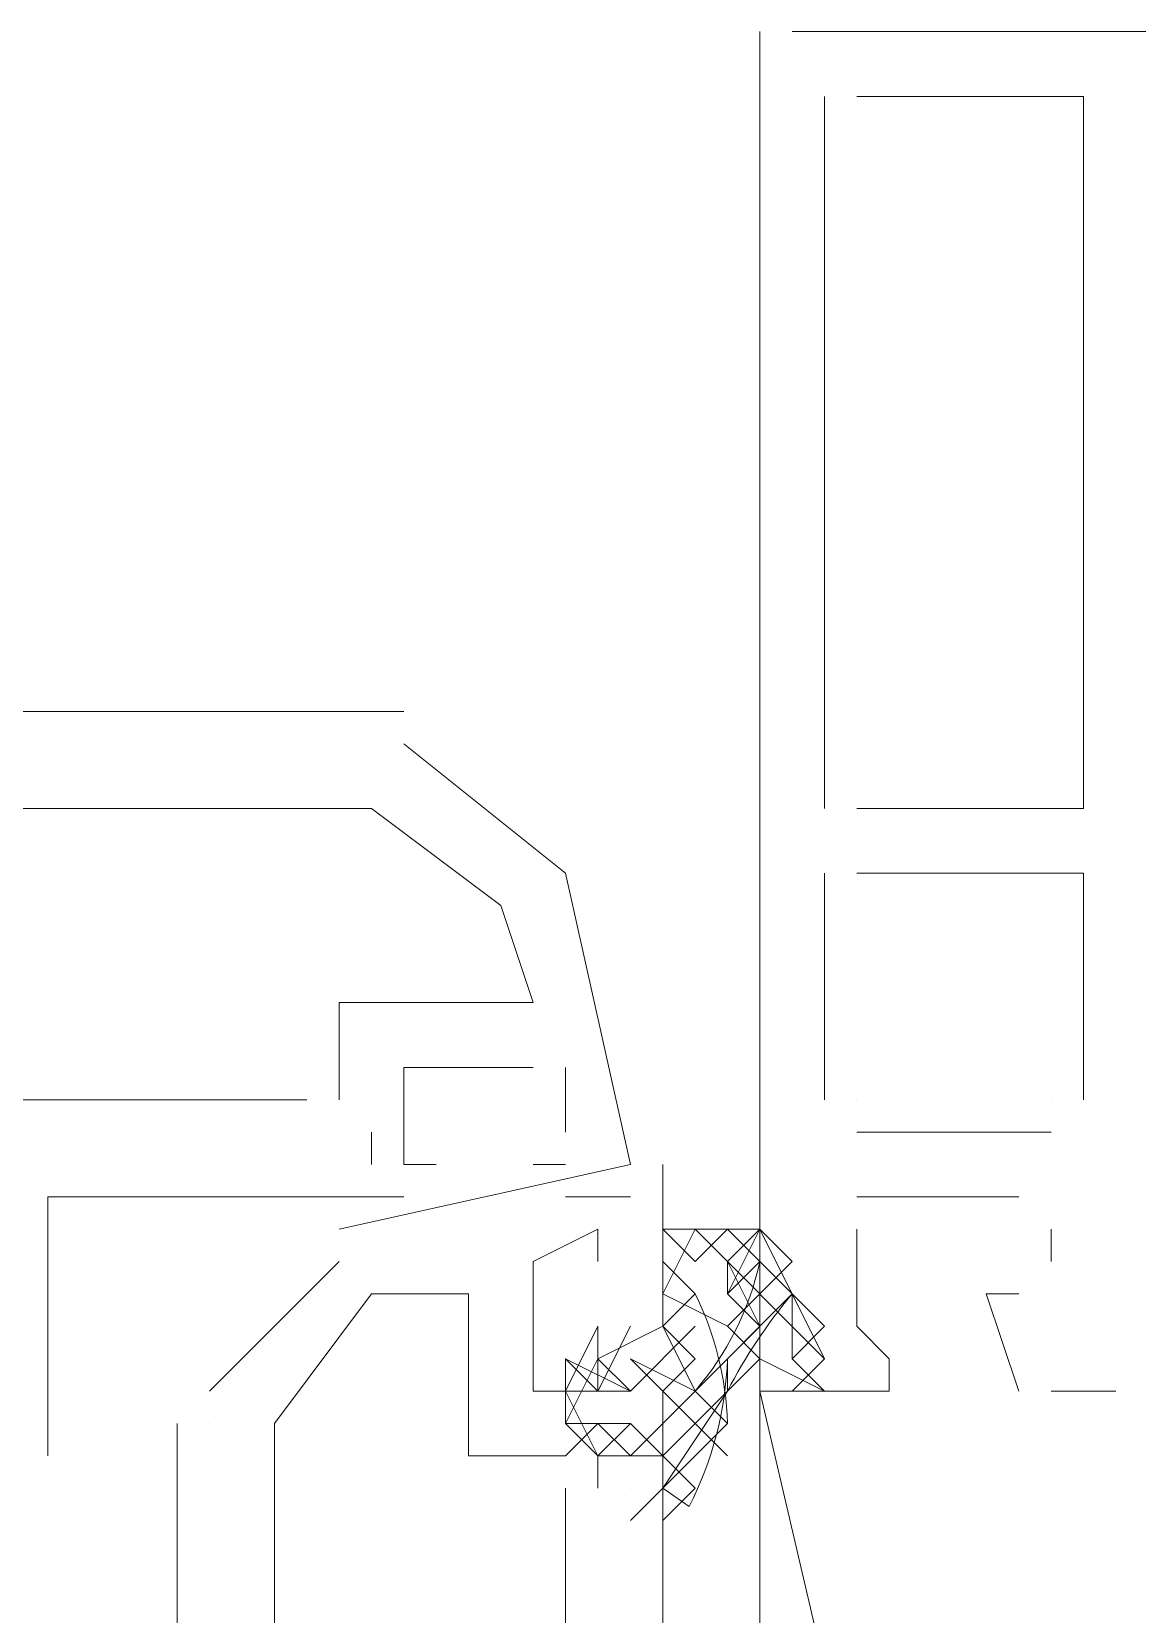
# Model space of a CAD drawing. Header units: millimetres. Extents: x 906 to 41302, y 848 to 28850.
# Drawn here: x 22530.3 to 22566.5, y 18494.5 to 18546.2 of the extents above; entities that cross this region are included whole.
import ezdxf

# ---------------------------------------------------------------- set-up
doc = ezdxf.new("R2010")
doc.units = ezdxf.units.MM
doc.layers.add('PDF_X-단위세대$및$주동평면도$A-DOOR', color=7, linetype='Continuous')

msp = doc.modelspace()

# ---------------------------------------------------------------- linework, layer by layer
at = {"layer": 'PDF_X-단위세대$및$주동평면도$A-DOOR', "lineweight": 9}
for points in [[(22554.156, 18546.245), (22554.156, 18501.795), (22558.389, 18501.795), (22558.389, 18502.853), (22557.331, 18503.912), (22557.331, 18507.087)], [(22554.156, 18546.245), (22554.156, 18546.245)], [(22598.606, 18546.245), (22582.731, 18546.245), (22555.214, 18546.245)], [(22555.214, 18546.245), (22555.214, 18546.245)], [(22556.273, 18544.128), (22556.273, 18520.845)], [(22556.273, 18544.128), (22556.273, 18544.128)], [(22557.331, 18520.845), (22564.739, 18520.845), (22564.739, 18544.128), (22557.331, 18544.128)], [(22557.331, 18544.128), (22557.331, 18544.128)], [(22564.739, 18544.128), (22564.739, 18544.128)], [(22454.672, 18524.02), (22542.514, 18524.02)], [(22542.514, 18524.02), (22542.514, 18524.02)], [(22549.923, 18509.203), (22547.806, 18518.728), (22542.514, 18522.962)], [(22542.514, 18522.962), (22542.514, 18522.962)], [(22540.398, 18511.32), (22540.398, 18514.495), (22546.748, 18514.495), (22545.689, 18517.67), (22541.456, 18520.845), (22529.814, 18520.845), (22529.814, 18511.32), (22539.339, 18511.32)], [(22541.456, 18520.845), (22541.456, 18520.845)], [(22556.273, 18520.845), (22556.273, 18520.845)], [(22557.331, 18520.845), (22557.331, 18520.845)], [(22557.331, 18520.845), (22557.331, 18520.845)], [(22564.739, 18520.845), (22564.739, 18520.845)], [(22546.748, 18518.728), (22546.748, 18518.728)], [(22547.806, 18518.728), (22547.806, 18518.728)], [(22556.273, 18518.728), (22556.273, 18511.32)], [(22556.273, 18518.728), (22556.273, 18518.728)], [(22557.331, 18518.728), (22564.739, 18518.728), (22564.739, 18511.32)], [(22557.331, 18518.728), (22557.331, 18518.728)], [(22564.739, 18518.728), (22564.739, 18518.728)], [(22545.689, 18517.67), (22545.689, 18517.67)], [(22540.398, 18514.495), (22540.398, 18514.495)], [(22546.748, 18514.495), (22546.748, 18514.495)], [(22543.573, 18509.203), (22542.514, 18509.203), (22542.514, 18510.262), (22542.514, 18512.378), (22546.748, 18512.378)], [(22542.514, 18512.378), (22542.514, 18512.378)], [(22546.748, 18512.378), (22546.748, 18512.378)], [(22547.806, 18510.262), (22547.806, 18512.378)], [(22547.806, 18512.378), (22547.806, 18512.378)], [(22539.339, 18511.32), (22539.339, 18511.32)], [(22540.398, 18511.32), (22540.398, 18511.32)], [(22542.514, 18511.32), (22542.514, 18511.32)], [(22556.273, 18511.32), (22556.273, 18511.32)], [(22557.331, 18511.32), (22557.331, 18511.32)], [(22563.681, 18511.32), (22563.681, 18511.32)], [(22564.739, 18511.32), (22564.739, 18511.32)], [(22541.456, 18509.203), (22541.456, 18510.262)], [(22541.456, 18510.262), (22541.456, 18510.262)], [(22542.514, 18510.262), (22542.514, 18510.262)], [(22542.514, 18510.262), (22542.514, 18510.262)], [(22547.806, 18510.262), (22547.806, 18510.262)], [(22557.331, 18510.262), (22563.681, 18510.262)], [(22557.331, 18510.262), (22557.331, 18510.262)], [(22563.681, 18510.262), (22563.681, 18510.262)], [(22541.456, 18509.203), (22541.456, 18509.203)], [(22542.514, 18509.203), (22542.514, 18509.203)], [(22542.514, 18509.203), (22542.514, 18509.203)], [(22543.573, 18509.203), (22543.573, 18509.203)], [(22547.806, 18509.203), (22546.748, 18509.203)], [(22546.748, 18509.203), (22546.748, 18509.203)], [(22547.806, 18509.203), (22547.806, 18509.203)], [(22549.923, 18509.203), (22549.923, 18509.203)], [(22542.514, 18508.145), (22530.873, 18508.145), (22530.873, 18499.678)], [(22530.873, 18508.145), (22530.873, 18508.145)], [(22542.514, 18508.145), (22542.514, 18508.145)], [(22542.514, 18508.145), (22542.514, 18508.145)], [(22549.923, 18508.145), (22547.806, 18508.145)], [(22547.806, 18508.145), (22547.806, 18508.145)], [(22549.923, 18508.145), (22549.923, 18508.145)], [(22557.331, 18508.145), (22562.623, 18508.145)], [(22557.331, 18508.145), (22557.331, 18508.145)], [(22562.623, 18508.145), (22562.623, 18508.145)], [(22557.331, 18507.087), (22557.331, 18507.087)], [(22562.623, 18507.087), (22562.623, 18507.087)], [(22563.681, 18507.087), (22563.681, 18506.028)], [(22563.681, 18507.087), (22563.681, 18507.087)], [(22562.623, 18506.028), (22562.623, 18506.028)], [(22563.681, 18506.028), (22563.681, 18506.028)], [(22562.623, 18501.795), (22561.564, 18504.97), (22562.623, 18504.97)], [(22561.564, 18504.97), (22561.564, 18504.97)], [(22562.623, 18504.97), (22562.623, 18504.97)], [(22557.331, 18503.912), (22557.331, 18503.912)], [(22558.389, 18502.853), (22558.389, 18502.853)], [(22554.156, 18501.795), (22554.156, 18501.795)], [(22558.389, 18501.795), (22558.389, 18501.795)], [(22562.623, 18501.795), (22562.623, 18501.795)], [(22565.798, 18501.795), (22563.681, 18501.795)], [(22563.681, 18501.795), (22563.681, 18501.795)], [(22565.798, 18501.795), (22565.798, 18501.795)], [(22530.873, 18499.678), (22530.873, 18499.678)]]:
    msp.add_lwpolyline(points, dxfattribs=at)
at = {"layer": 'PDF_X-단위세대$및$주동평면도$A-DOOR', "lineweight": 5}
for points in [[(21924.728, 18509.737, 0.377888), (22550.981, 17883.728), (22550.981, 17885.845), (22554.156, 17885.845), (22556.273, 17890.078), (22552.039, 17885.845), (22552.039, 17886.903), (22550.981, 17885.845), (22552.039, 17886.903), (22553.098, 17885.845)], [(22550.981, 18509.203), (22550.981, 18507.087), (22554.156, 18507.087), (22556.273, 18502.853), (22555.214, 18501.795), (22556.273, 18502.853), (22552.039, 18507.087), (22553.098, 18506.028), (22553.098, 18504.97), (22554.156, 18506.028, -0.124775), (22552.039, 18501.795), (22549.923, 18499.678), (22552.039, 18501.795), (22555.214, 18504.97), (22555.214, 18503.912), (22555.214, 18502.853), (22556.273, 18503.912), (22555.214, 18502.853), (22556.273, 18501.795), (22554.156, 18502.853), (22553.098, 18503.912), (22555.214, 18506.028), (22554.156, 18507.087)], [(22552.039, 18507.087), (22550.981, 18504.97), (22553.098, 18503.912), (22554.156, 18502.853), (22552.039, 18500.737), (22550.981, 18499.678), (22552.039, 18498.62), (22550.981, 18497.562), (22550.981, 18498.62), (22551.843, 18498.025, 0.1117), (22553.098, 18502.853), (22553.098, 18501.795), (22550.981, 18498.62), (22550.981, 18499.678), (22548.864, 18499.678), (22547.806, 18500.737), (22547.806, 18501.795), (22548.864, 18503.912), (22548.864, 18502.853), (22550.981, 18503.912), (22550.981, 18506.028), (22550.981, 18507.087), (22552.039, 18506.028), (22553.098, 18507.087), (22556.273, 18503.912)], [(22549.923, 18497.562), (22553.098, 18500.737, 0.108399), (22552.039, 18504.97), (22550.981, 18506.028), (22552.039, 18504.97)]]:
    msp.add_lwpolyline(points, format="xyb", dxfattribs=at)
for points in [[(22540.398, 18507.087), (22549.923, 18509.203)], [(22549.923, 18509.203), (22549.923, 18509.203)], [(22550.981, 18509.203), (22550.981, 18509.203)], [(22540.398, 18507.087), (22540.398, 18507.087)], [(22548.864, 18506.028), (22548.864, 18507.087), (22546.748, 18506.028), (22546.748, 18501.795), (22548.864, 18501.795), (22548.864, 18502.853), (22547.806, 18500.737)], [(22548.864, 18507.087), (22548.864, 18507.087)], [(22549.923, 18507.087), (22549.923, 18507.087)], [(22550.981, 18507.087), (22550.981, 18507.087)], [(22550.981, 18507.087), (22550.981, 18507.087)], [(22554.156, 18507.087), (22554.156, 18507.087)], [(22536.164, 18501.795), (22540.398, 18506.028)], [(22540.398, 18506.028), (22540.398, 18506.028)], [(22546.748, 18506.028), (22546.748, 18506.028)], [(22548.864, 18506.028), (22548.864, 18506.028)], [(22549.923, 18506.028), (22549.923, 18506.028)], [(22549.923, 18506.028), (22549.923, 18506.028)], [(22550.981, 18506.028), (22550.981, 18506.028)], [(22552.039, 18506.028), (22552.039, 18506.028)], [(22552.039, 18506.028), (22552.039, 18506.028)], [(22553.098, 18506.028), (22553.098, 18506.028)], [(22554.156, 18506.028), (22554.156, 18506.028)], [(22549.923, 18501.795), (22548.864, 18502.853), (22548.864, 18503.912), (22547.806, 18501.795), (22548.864, 18499.678), (22547.806, 18500.737), (22548.864, 18500.737), (22547.806, 18499.678), (22544.631, 18499.678), (22544.631, 18504.97), (22541.456, 18504.97), (22538.281, 18500.737), (22538.281, 18489.095)], [(22541.456, 18504.97), (22541.456, 18504.97)], [(22544.631, 18504.97), (22544.631, 18504.97)], [(22552.039, 18504.97), (22552.039, 18504.97)], [(22552.039, 18504.97), (22552.039, 18504.97)], [(22552.039, 18504.97), (22552.039, 18504.97)], [(22553.098, 18504.97), (22553.098, 18504.97)], [(22547.806, 18502.853), (22549.923, 18501.795), (22552.039, 18503.912), (22549.923, 18501.795), (22548.864, 18501.795), (22549.923, 18503.912)], [(22548.864, 18503.912), (22548.864, 18503.912)], [(22548.864, 18503.912), (22548.864, 18503.912)], [(22550.981, 18501.795), (22553.098, 18499.678), (22552.039, 18500.737), (22549.923, 18502.853), (22552.039, 18501.795), (22553.098, 18500.737), (22552.039, 18501.795), (22550.981, 18503.912), (22552.039, 18502.853), (22550.981, 18501.795), (22550.981, 18490.153)], [(22549.923, 18503.912), (22549.923, 18503.912)], [(22550.981, 18503.912), (22550.981, 18503.912)], [(22554.156, 18503.912), (22554.156, 18503.912)], [(22554.156, 18503.912), (22554.156, 18503.912)], [(22555.214, 18503.912), (22555.214, 18503.912)], [(22548.864, 18501.795), (22547.806, 18502.853), (22547.806, 18501.795)], [(22548.864, 18502.853), (22548.864, 18502.853)], [(22548.864, 18502.853), (22548.864, 18502.853)], [(22549.923, 18502.853), (22549.923, 18502.853)], [(22549.923, 18502.853), (22549.923, 18502.853)], [(22555.214, 18502.853), (22555.214, 18502.853)], [(22556.273, 18502.853), (22556.273, 18502.853)], [(22536.164, 18501.795), (22536.164, 18501.795)], [(22546.748, 18501.795), (22546.748, 18501.795)], [(22547.806, 18501.795), (22547.806, 18501.795)], [(22547.806, 18501.795), (22547.806, 18501.795)], [(22548.864, 18501.795), (22548.864, 18501.795)], [(22548.864, 18501.795), (22548.864, 18501.795)], [(22549.923, 18501.795), (22549.923, 18501.795)], [(22549.923, 18501.795), (22549.923, 18501.795)], [(22550.981, 18501.795), (22550.981, 18501.795)], [(22550.981, 18501.795), (22550.981, 18501.795)], [(22556.273, 18501.795), (22556.273, 18501.795)], [(22556.273, 18501.795), (22556.273, 18501.795)], [(22535.106, 18413.953), (22535.106, 18500.737)], [(22535.106, 18500.737), (22535.106, 18500.737)], [(22536.164, 18500.737), (22536.164, 18500.737)], [(22538.281, 18500.737), (22538.281, 18500.737)], [(22547.806, 18500.737), (22547.806, 18500.737)], [(22547.806, 18500.737), (22547.806, 18500.737)], [(22548.864, 18498.62), (22548.864, 18499.678), (22549.923, 18500.737), (22548.864, 18500.737), (22549.923, 18499.678)], [(22548.864, 18500.737), (22548.864, 18500.737)], [(22549.923, 18500.737), (22549.923, 18500.737)], [(22552.039, 18500.737), (22552.039, 18500.737)], [(22553.098, 18500.737), (22553.098, 18500.737)], [(22544.631, 18499.678), (22544.631, 18499.678)], [(22547.806, 18499.678), (22547.806, 18499.678)], [(22548.864, 18499.678), (22548.864, 18499.678)], [(22548.864, 18499.678), (22548.864, 18499.678)], [(22549.923, 18499.678), (22549.923, 18499.678)], [(22550.981, 18499.678), (22550.981, 18499.678)], [(22547.806, 18489.095), (22547.806, 18498.62)], [(22547.806, 18498.62), (22547.806, 18498.62)], [(22549.923, 18498.62), (22549.923, 18498.62)], [(22550.981, 18498.62), (22550.981, 18498.62)], [(22550.981, 18497.562), (22550.981, 18497.562)], [(22550.981, 18497.562), (22550.981, 18497.562)]]:
    msp.add_lwpolyline(points, dxfattribs=at)
for points in [[(22554.156, 18503.912), (22553.098, 18504.97), (22554.156, 18507.087), (22553.098, 18506.028)], [(22552.039, 18504.97), (22550.981, 18503.912)], [(22694.914, 18492.27), (22694.914, 17900.661), (22554.156, 18501.795), (22554.156, 17891.136)], [(22552.039, 18498.62), (22549.923, 18500.737)]]:
    msp.add_lwpolyline(points, close=True, dxfattribs=at)
msp.add_lwpolyline([(22553.098, 18501.795), (22553.098, 18502.853), (22555.214, 18504.97, 0.054724)], format="xyb", close=True, dxfattribs=at)

doc.saveas('drawing.dxf')
